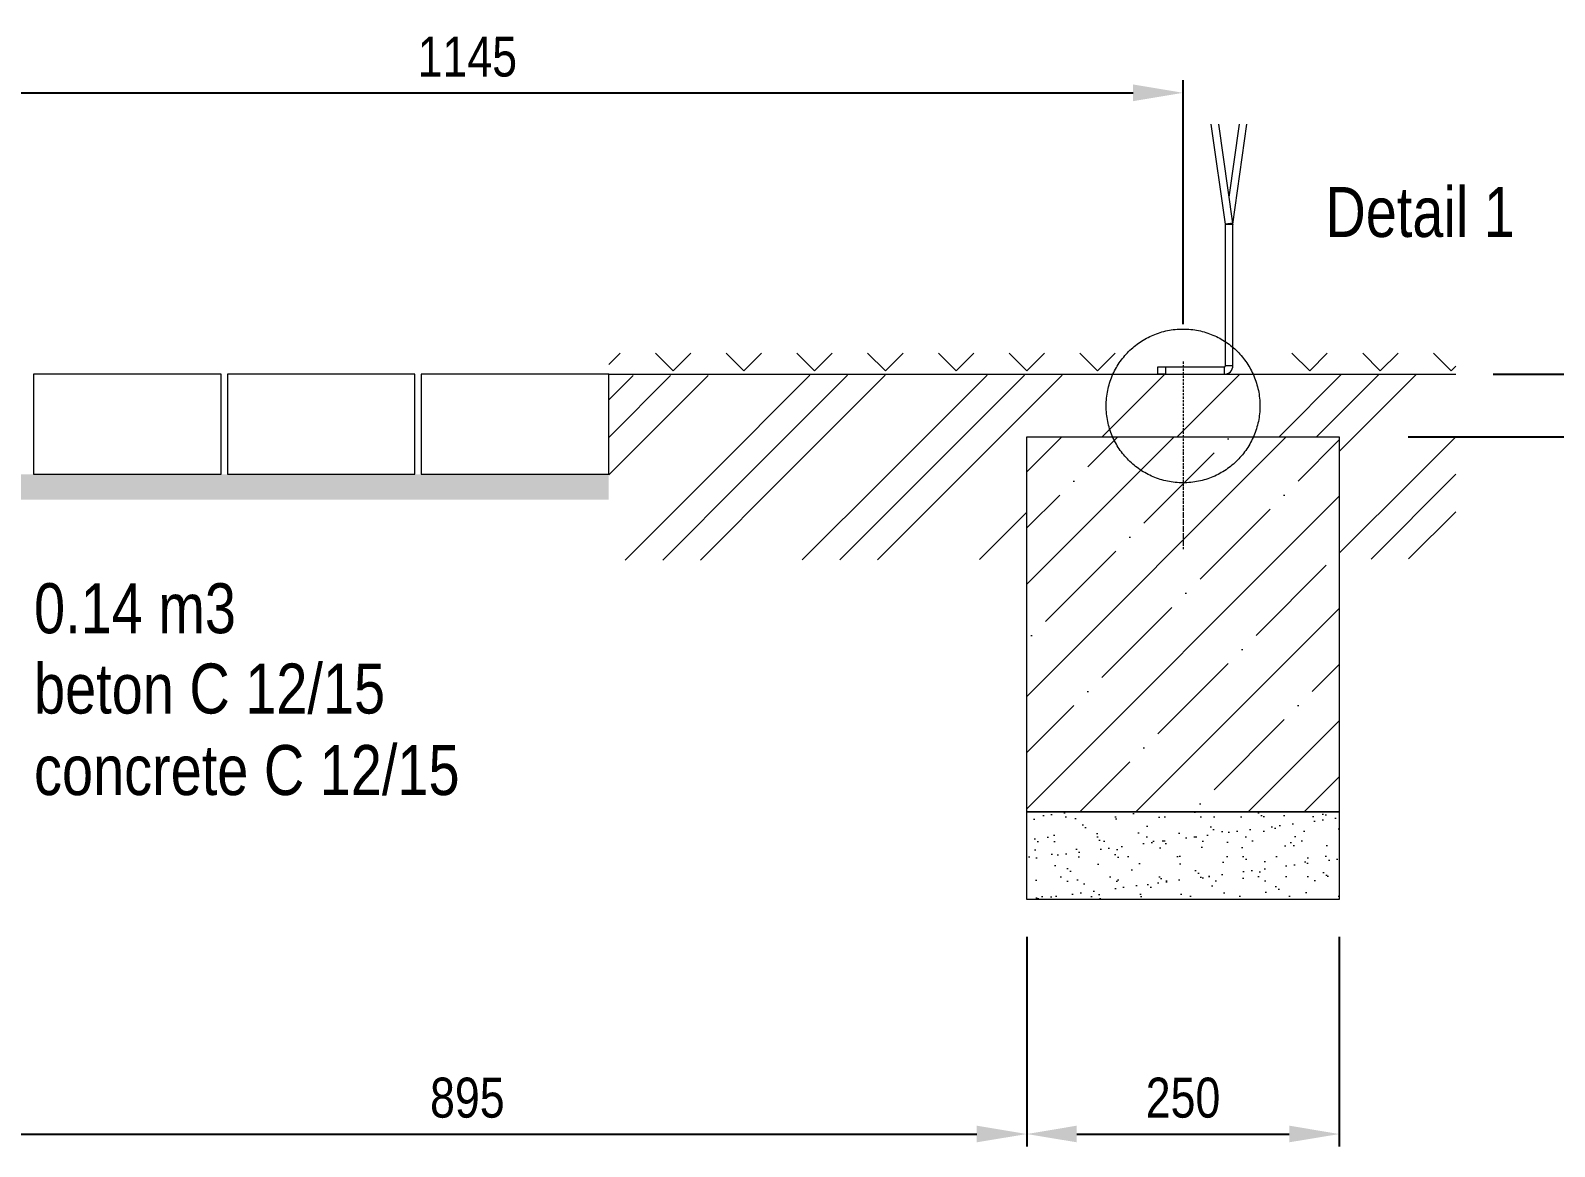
# Model space of a CAD drawing. Header units: millimetres. Extents: x 22162 to 28102, y 3160 to 7360.
# Drawn here: x 24901 to 26120, y 4858 to 5751 of the extents above; entities that cross this region are included whole.
import ezdxf

# ---------------------------------------------------------------- set-up
doc = ezdxf.new("R2010")
doc.units = ezdxf.units.MM
doc.header["$LTSCALE"] = 0.3
doc.linetypes.add('ACAD_ISO10W100', pattern=[18.5, 12, -3, 0.5, -3])
doc.linetypes.add('INCONTINUOUS', pattern=[200000.001, 200000, -0.001])
for name, color, linetype, lineweight in [('KOTY', 3, 'INCONTINUOUS', 9), ('OSY', 7, 'ACAD_ISO10W100', 15), ('Visible', 7, 'Continuous', 18)]:
    doc.layers.add(name, color=color, linetype=linetype, lineweight=lineweight)
doc.layers.add('SRAFY', color=7, linetype='Continuous', lineweight=9, true_color=0x5b5b5b)
doc.styles.add('SEACAD_Arial', font='arial.ttf', dxfattribs={"width": 0.8})
doc.dimstyles.new('ISO-25', dxfattribs={"dimtxt": 1.6, "dimasz": 2, "dimexe": 0.5, "dimexo": 1.5, "dimtad": 1, "dimdec": 0, "dimtxsty": 'SEACAD_Arial', "dimcen": 2, "dimadec": 0, "dimazin": 0, "dimtfac": 1, "dimtdec": 0, "dimtmove": 0, "dimatfit": 3, "dimfxl": 1, "dimarcsym": 0})

# ---------------------------------------------------------------- blocks, each defined once
blk = doc.blocks.new('*D152')
at = {"layer": 'Defpoints', "color": 0, "transparency": 16777216}
for p in [(25698, 5055.6), (24803, 5004.1), (25698, 4868)]:
    blk.add_point(p, dxfattribs=at)
at = {"layer": 'KOTY', "color": 0, "lineweight": -2, "transparency": 16777216}
for p, q in [((25698, 5025.6), (25698, 4858)), ((24803, 4974.1), (24803, 4858)), ((24843, 4868), (25658, 4868))]:
    blk.add_line(p, q, dxfattribs=at)
at = {"layer": 'KOTY', "color": 0, "transparency": 16777216}
for points in [[(24843, 4874.7), (24843, 4861.4), (24803, 4868)], [(25658, 4861.4), (25658, 4874.7), (25698, 4868)]]:
    blk.add_solid(points, dxfattribs=at)
at = {"layer": 'KOTY', "color": 0, "transparency": 16777216, "insert": (25250.5, 4896.9), "char_height": 32, "attachment_point": 5, "style": 'SEACAD_Arial'}
blk.add_mtext('895', dxfattribs=at)
blk = doc.blocks.new('*D156')
at = {"layer": 'Defpoints', "color": 0, "transparency": 16777216}
for p in [(26041.1, 5475.6), (26239.5, 5475.6), (25973, 5425.6)]:
    blk.add_point(p, dxfattribs=at)
at = {"layer": 'KOTY', "color": 0, "lineweight": -2, "transparency": 16777216}
for p, q in [((26239.5, 5515.6), (26239.5, 5617.2)), ((26071.1, 5475.6), (26249.5, 5475.6)), ((26239.5, 5425.6), (26239.5, 5475.6)), ((26003, 5425.6), (26249.5, 5425.6)), ((26239.5, 5385.6), (26239.5, 5345.6))]:
    blk.add_line(p, q, dxfattribs=at)
at = {"layer": 'KOTY', "color": 0, "transparency": 16777216}
for points in [[(26232.9, 5515.6), (26246.2, 5515.6), (26239.5, 5475.6)], [(26246.2, 5385.6), (26232.9, 5385.6), (26239.5, 5425.6)]]:
    blk.add_solid(points, dxfattribs=at)
at = {"layer": 'KOTY', "color": 0, "transparency": 16777216, "insert": (26210.7, 5586.4), "char_height": 32, "attachment_point": 5, "rotation": 90, "style": 'SEACAD_Arial'}
blk.add_mtext('50', dxfattribs=at)
blk = doc.blocks.new('*D150')
at = {"layer": 'Defpoints', "color": 0, "transparency": 16777216}
for p in [(25698, 5054.1), (25948, 5055.6), (25948, 4868)]:
    blk.add_point(p, dxfattribs=at)
at = {"layer": 'KOTY', "color": 0, "lineweight": -2, "transparency": 16777216}
for p, q in [((25698, 5024.1), (25698, 4858)), ((25948, 5025.6), (25948, 4858)), ((25738, 4868), (25908, 4868))]:
    blk.add_line(p, q, dxfattribs=at)
at = {"layer": 'KOTY', "color": 0, "transparency": 16777216}
for points in [[(25738, 4874.7), (25738, 4861.4), (25698, 4868)], [(25908, 4861.4), (25908, 4874.7), (25948, 4868)]]:
    blk.add_solid(points, dxfattribs=at)
at = {"layer": 'KOTY', "color": 0, "transparency": 16777216, "insert": (25823, 4896.9), "char_height": 32, "attachment_point": 5, "style": 'SEACAD_Arial'}
blk.add_mtext('250', dxfattribs=at)
blk = doc.blocks.new('*D159')
at = {"layer": 'Defpoints', "color": 0, "transparency": 16777216}
for p in [(25823, 5700.7), (24678, 5485.8), (25823, 5485.8)]:
    blk.add_point(p, dxfattribs=at)
at = {"layer": 'KOTY', "color": 0, "lineweight": -2, "transparency": 16777216}
for p, q in [((24678, 5515.8), (24678, 5710.7)), ((25823, 5515.8), (25823, 5710.7)), ((24718, 5700.7), (25783, 5700.7))]:
    blk.add_line(p, q, dxfattribs=at)
at = {"layer": 'KOTY', "color": 0, "transparency": 16777216}
for points in [[(24718, 5707.4), (24718, 5694), (24678, 5700.7)], [(25783, 5694), (25783, 5707.4), (25823, 5700.7)]]:
    blk.add_solid(points, dxfattribs=at)
at = {"layer": 'KOTY', "color": 0, "transparency": 16777216, "insert": (25250.5, 5729.5), "char_height": 32, "attachment_point": 5, "style": 'SEACAD_Arial'}
blk.add_mtext('1145', dxfattribs=at)

msp = doc.modelspace()

# ---------------------------------------------------------------- hatches: boundary and pattern name
at = {"layer": 'SRAFY'}
h = msp.add_hatch(dxfattribs=at)
h.set_pattern_fill('ANSI35', color=256, scale=10, style=0)
h.set_pattern_definition([(45, (2263.366, 1180.7), (-44.90128, 44.90128), []), (45, (2308.27, 1180.7), (-44.90128, 44.90128), [79.375, -15.875, 0, -15.875])])
h.paths.add_polyline_path([(25698, 5425.6), (25948, 5425.6), (25948, 5125.6), (25698, 5125.6)])
h = msp.add_hatch(dxfattribs=at)
h.set_pattern_fill('AR-SAND', color=256, scale=0.5)
h.set_pattern_definition([(37.5, (17748.108, 160.982), (-0.800016, 24.47066), [0, -19.304, 0, -21.59, 0, -20.6375]), (7.5, (17748.108, 160.982), (22.47616, 35.84126), [0, -10.414, 0, -17.399, 0, -6.6675]), (327.5, (17732.487, 160.982), (39.54962, 0.07186), [0, -6.35, 0, -22.86, 0, -29.845]), (317.5, (17732.487, 160.982), (38.17782, 11.14647), [0, -3.175, 0, -14.986, 0, -17.145])])
h.paths.add_polyline_path([(24283.6, 5395.6), (24283.6, 5375.7), (24314.1, 5375.6), (24434.1, 5375.5), (24434.1, 5395.6)])
h.paths.add_polyline_path([(25363.6, 5375.3), (25363.6, 5395.6), (24434.1, 5395.6), (24434.1, 5375.5), (24564.1, 5375.3)])
h = msp.add_hatch(dxfattribs=at)
h.set_pattern_fill('AR-SAND', color=256, scale=0.5, style=0)
h.set_pattern_definition([(37.5, (2263.366, 1180.7), (-0.800016, 24.470662), [0, -19.304, 0, -21.59, 0, -20.6375]), (7.5, (2263.366, 1180.7), (22.476164, 35.841255), [0, -10.414, 0, -17.399, 0, -6.6675]), (327.5, (2247.745, 1180.7), (39.549619, 0.07186), [0, -6.35, 0, -22.86, 0, -29.845]), (317.5, (2247.745, 1180.7), (38.177823, 11.146466), [0, -3.175, 0, -14.986, 0, -17.145])])
h.paths.add_polyline_path([(25698, 5125.6), (25948, 5125.6), (25948, 5055.6), (25698, 5055.6)])

# ---------------------------------------------------------------- linework, layer by layer
at = {"layer": 'KOTY'}
msp.add_circle((25823, 5450.3), 61.5, dxfattribs=at)
at = {"layer": 'OSY', "ltscale": 0.5}
msp.add_line((25823, 5485.8), (25823, 5335.8), dxfattribs=at)
at = {"layer": 'SRAFY'}
for p, q in [((25363.7, 5483.5), (25372.7, 5492.6)), ((25415.2, 5478.4), (25401, 5492.6)), ((25415.2, 5478.4), (25429.3, 5492.6)), ((25471.7, 5478.4), (25457.6, 5492.6)), ((25471.7, 5478.4), (25485.9, 5492.6)), ((25528.3, 5478.4), (25514.2, 5492.6)), ((25528.3, 5478.4), (25542.4, 5492.6)), ((25584.9, 5478.4), (25570.7, 5492.6)), ((25584.9, 5478.4), (25599, 5492.6)), ((25641.4, 5478.4), (25627.3, 5492.6)), ((25641.4, 5478.4), (25655.6, 5492.6)), ((25698, 5478.4), (25683.9, 5492.6)), ((25698, 5478.4), (25712.1, 5492.6)), ((25754.6, 5478.4), (25740.4, 5492.6)), ((25754.6, 5478.4), (25768.7, 5492.6)), ((25924.3, 5478.4), (25910.1, 5492.6)), ((25924.3, 5478.4), (25938.4, 5492.6)), ((25980.8, 5478.4), (25966.7, 5492.6)), ((25980.8, 5478.4), (25995, 5492.6)), ((26037.4, 5478.4), (26023.3, 5492.6)), ((25363.6, 5475.6), (26041.1, 5475.6)), ((25363.6, 5395.1), (25443.1, 5474.7)), ((25363.6, 5455.1), (25383.1, 5474.6)), ((25363.6, 5425.1), (25413.1, 5474.6)), ((25443.4, 5393.6), (25524.6, 5474.8)), ((25473.4, 5393.6), (25554.7, 5474.8)), ((25503.4, 5393.6), (25584.7, 5474.8)), ((25584.9, 5393.6), (25666.2, 5474.9)), ((25614.9, 5393.6), (25696.2, 5474.9)), ((25676.9, 5425.6), (25726.3, 5475)), ((25758.3, 5425.6), (25807.8, 5475.1)), ((25818.3, 5425.6), (25867.8, 5475.1)), ((25899.8, 5425.6), (25949.3, 5475.2)), ((25929.8, 5425.6), (25979.4, 5475.2)), ((25948, 5413.9), (26009.4, 5475.3)), ((26037.4, 5478.4), (26041.1, 5482.1)), ((25644.9, 5393.6), (25676.9, 5425.6)), ((26009.1, 5393.6), (26041.1, 5425.6)), ((25376.8, 5326.9), (25443.4, 5393.6)), ((25406.9, 5327), (25473.4, 5393.6)), ((25436.9, 5327), (25503.4, 5393.6)), ((25518.4, 5327.2), (25584.9, 5393.6)), ((25548.5, 5327.2), (25614.9, 5393.6)), ((25578.5, 5327.2), (25644.9, 5393.6)), ((25948, 5332.5), (26009.1, 5393.6)), ((25973.4, 5327.8), (26039.1, 5393.6)), ((26039.1, 5393.6), (26041.1, 5395.6)), ((25660.1, 5327.4), (25698, 5365.3)), ((26003.4, 5327.9), (26041.1, 5365.6))]:
    msp.add_line(p, q, dxfattribs=at)
at = {"layer": 'SRAFY', "linetype": 'Continuous'}
for p, q in [((25053.6, 5475.6), (24903.6, 5475.6)), ((24903.6, 5475.6), (24903.6, 5395.6)), ((25053.6, 5395.6), (25053.6, 5475.6)), ((25208.6, 5475.6), (25058.6, 5475.6)), ((25058.6, 5475.6), (25058.6, 5395.6)), ((25208.6, 5395.6), (25208.6, 5475.6)), ((25363.6, 5475.6), (25213.6, 5475.6)), ((25213.6, 5475.6), (25213.6, 5395.6)), ((25363.6, 5395.6), (25363.6, 5475.6)), ((24903.6, 5395.6), (25053.6, 5395.6)), ((25058.6, 5395.6), (25208.6, 5395.6)), ((25213.6, 5395.6), (25363.6, 5395.6))]:
    msp.add_line(p, q, dxfattribs=at)
at = {"layer": 'SRAFY'}
for points in [[(25698, 5425.6), (25948, 5425.6), (25948, 5125.6), (25698, 5125.6)], [(25698, 5125.6), (25948, 5125.6), (25948, 5055.6), (25698, 5055.6)]]:
    msp.add_lwpolyline(points, close=True, dxfattribs=at)
at = {"layer": 'Visible', "color": 0}
for p, q in [((25856.9, 5595.6), (25845.6, 5675.6)), ((25862.8, 5596.5), (25851.7, 5675.6)), ((25859.9, 5617.3), (25868.1, 5675.6)), ((25862.9, 5595.6), (25874.1, 5675.6)), ((25862.8, 5596.5), (25856.9, 5595.6)), ((25856.9, 5482.6), (25856.9, 5595.5)), ((25862.9, 5595.5), (25856.9, 5595.5)), ((25862.9, 5595.6), (25862.9, 5595.6)), ((25862.9, 5482.6), (25862.9, 5595.5)), ((25802.9, 5475.6), (25802.9, 5481.6)), ((25808.9, 5481.6), (25855.9, 5481.6)), ((25808.9, 5481.6), (25808.9, 5475.6)), ((25808.9, 5475.6), (25855.9, 5475.6)), ((25855.9, 5481.6), (25855.9, 5475.6)), ((25856.9, 5482.6), (25862.9, 5482.6))]:
    msp.add_line(p, q, dxfattribs=at)
for points in [[(25862.9, 5595.6), (25862.9, 5595.5)], [(25862.9, 5595.6), (25862.9, 5595.6)], [(25802.9, 5481.6), (25804.6, 5481.6), (25808.9, 5481.6)], [(25808.9, 5475.6), (25804.6, 5475.6), (25802.9, 5475.6)]]:
    msp.add_lwpolyline(points, dxfattribs=at)
for centre, radius, start, end in [((25855.9, 5595.5), 7, 0, 8), ((25855.9, 5595.5), 1, 0, 8), ((25863.9, 5595.5), 1, 172, 176), ((25855.9, 5482.6), 1, 270, 0), ((25855.9, 5482.6), 7, 270, 0)]:
    msp.add_arc(centre, radius, start, end, dxfattribs=at)

# ---------------------------------------------------------------- texts
at = {"style": 'SEACAD_Arial', "width": 0.8}
for s, p in [('0.14 m3', (24903.9, 5268.5)), ('beton C 12/15', (24903.9, 5204.3)), ('concrete C 12/15', (24903.9, 5139.1))]:
    msp.add_text(s, height=40, dxfattribs=at).set_placement(p)
at = {"layer": 'KOTY', "insert": (25936.9, 5625.4), "char_height": 40, "width": 199.03, "attachment_point": 1, "style": 'SEACAD_Arial'}
msp.add_mtext('Detail 1', dxfattribs=at)

# ---------------------------------------------------------------- dimensions: what is measured, and where the dimension line sits
at = {"layer": 'KOTY'}
for base, p1, p2, picture, middle in [((25823, 5700.7), (24678, 5485.8), (25823, 5485.8), '*D159', (25250.5, 5729.5)), ((25698, 4868), (24803, 5004.1), (25698, 5055.6), '*D152', (25250.5, 4896.9)), ((25948, 4868), (25698, 5054.1), (25948, 5055.6), '*D150', (25823, 4896.9))]:
    dim = msp.add_linear_dim(base=base, p1=p1, p2=p2, dimstyle='ISO-25', override={"dimlfac": 1, "dimtxsty": 'SEACAD_Arial', "dimsah": 1, "dimtolj": 0}, dxfattribs=at)
    dim.commit()
    dim.dimension.update_dxf_attribs({"geometry": picture, "text_midpoint": middle})
dim = msp.add_linear_dim(base=(26239.5, 5475.6), p1=(25973, 5425.6), p2=(26041.1, 5475.6), angle=90, dimstyle='ISO-25', override={"dimlfac": 1, "dimtxsty": 'SEACAD_Arial', "dimsah": 1, "dimtolj": 0}, dxfattribs=at)
dim.commit()
dim.dimension.update_dxf_attribs({"geometry": '*D156', "text_midpoint": (26210.7, 5586.4)})

doc.saveas('drawing.dxf')
